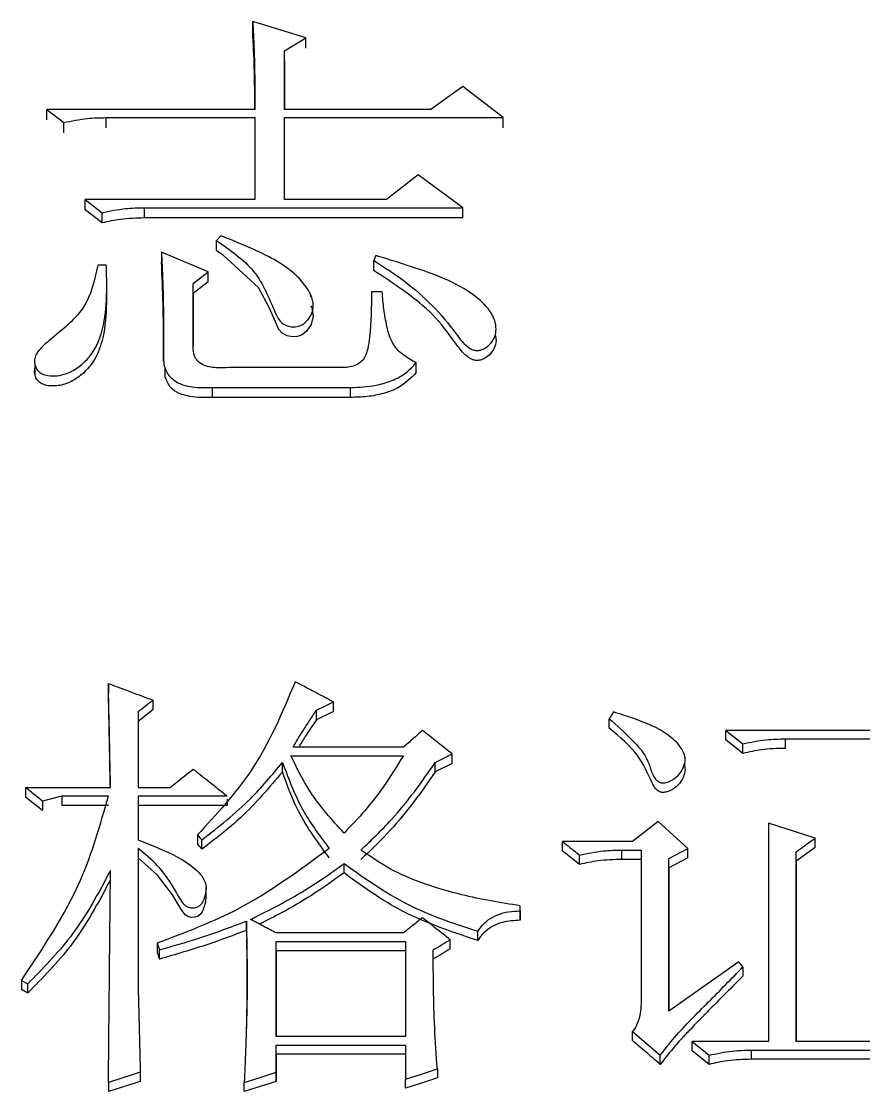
# Model space of a CAD drawing. Header units: millimetres. Extents: x 1953 to 4389, y 564 to 2287.
# Drawn here: x 2475.4 to 2479.69, y 2067.53 to 2072.99 of the extents above; entities that cross this region are included whole.
import ezdxf

# ---------------------------------------------------------------- set-up
doc = ezdxf.new("R2010")
doc.units = ezdxf.units.MM

msp = doc.modelspace()

# ---------------------------------------------------------------- linework, layer by layer
at = {"color": 7, "linetype": 'Continuous', "lineweight": 25}
for p, q in [((2476.847, 2072.9033), (2476.5766, 2072.9863)), ((2476.5766, 2072.9331), (2476.5766, 2072.9863)), ((2476.7388, 2072.8369), (2476.847, 2072.9033)), ((2476.847, 2072.8503), (2476.847, 2072.9033)), ((2476.7388, 2072.5376), (2476.7388, 2072.8369)), ((2476.7388, 2072.784), (2476.7388, 2072.8369)), ((2476.7388, 2072.7839), (2476.7388, 2072.5376)), ((2477.6475, 2072.6541), (2477.4852, 2072.5376)), ((2477.853, 2072.4959), (2477.6475, 2072.6541)), ((2475.5273, 2072.5376), (2475.6138, 2072.4709)), ((2476.5874, 2072.5376), (2475.5273, 2072.5376)), ((2477.4852, 2072.5376), (2476.7388, 2072.5376)), ((2475.6138, 2072.4184), (2475.6138, 2072.4709)), ((2475.8302, 2072.4959), (2476.5874, 2072.4959)), ((2475.8302, 2072.4434), (2475.8302, 2072.4959)), ((2476.5874, 2072.4959), (2476.5874, 2072.0786)), ((2476.7388, 2072.4959), (2477.853, 2072.4959)), ((2476.7388, 2072.0786), (2476.7388, 2072.4959)), ((2476.7388, 2072.4434), (2476.7388, 2072.4959)), ((2477.4203, 2072.204), (2477.2581, 2072.0786)), ((2477.6475, 2072.0368), (2477.4203, 2072.204)), ((2475.722, 2072.0786), (2475.8085, 2072.0117)), ((2476.5874, 2072.0786), (2475.722, 2072.0786)), ((2475.8085, 2071.9597), (2475.722, 2072.0266)), ((2476.0249, 2072.0368), (2477.6475, 2072.0368)), ((2476.0249, 2071.9848), (2476.0249, 2072.0368)), ((2477.2581, 2072.0786), (2476.7388, 2072.0786)), ((2477.6475, 2071.9848), (2477.6475, 2072.0368)), ((2475.8085, 2071.9597), (2475.8085, 2072.0117)), ((2477.6475, 2071.9848), (2476.0249, 2071.9848)), ((2476.4143, 2071.8945), (2476.3926, 2071.8692)), ((2476.3926, 2071.8175), (2476.3926, 2071.8692)), ((2476.3494, 2071.71), (2476.1114, 2071.8106)), ((2476.1114, 2071.8106), (2476.1114, 2071.759)), ((2477.1931, 2071.717), (2477.1931, 2071.7686)), ((2475.8302, 2071.7435), (2475.7868, 2071.7435)), ((2475.8302, 2071.7317), (2475.8302, 2071.692)), ((2476.2737, 2071.6512), (2476.3494, 2071.71)), ((2476.3494, 2071.6585), (2476.3494, 2071.71)), ((2476.3494, 2071.6585), (2476.2737, 2071.5998)), ((2476.2737, 2071.3317), (2476.2737, 2071.6512)), ((2476.2737, 2071.5998), (2476.2737, 2071.6512)), ((2476.2737, 2071.5998), (2476.2737, 2071.3317)), ((2476.8732, 2071.5837), (2476.8732, 2071.5899)), ((2477.2364, 2071.6092), (2477.1823, 2071.6092)), ((2477.8024, 2071.4751), (2477.8024, 2071.4808)), ((2476.1222, 2071.2555), (2476.1222, 2071.3065)), ((2475.4664, 2071.2371), (2475.4664, 2071.1859)), ((2476.1292, 2071.2209), (2476.1292, 2071.1697)), ((2477.0093, 2071.2222), (2476.4576, 2071.2222)), ((2477.4095, 2071.1966), (2477.4095, 2071.2475)), ((2476.371, 2071.121), (2477.0742, 2071.121)), ((2476.371, 2071.0703), (2476.371, 2071.121)), ((2477.0742, 2071.0703), (2477.0742, 2071.121)), ((2477.0742, 2071.0703), (2476.371, 2071.0703)), ((2475.841, 2069.613), (2475.841, 2069.5642)), ((2476.0682, 2069.5275), (2476.0682, 2069.4788)), ((2476.9876, 2069.4703), (2476.9876, 2069.5189)), ((2476.0682, 2069.4788), (2475.9925, 2069.419)), ((2475.9925, 2069.4676), (2475.9925, 2069.082)), ((2475.9925, 2069.4676), (2475.9925, 2069.419)), ((2476.9011, 2069.4276), (2476.9011, 2069.4762)), ((2476.9876, 2069.4703), (2476.9011, 2069.4276)), ((2475.9925, 2069.419), (2475.9925, 2069.082)), ((2478.3939, 2069.3848), (2478.3939, 2069.4334)), ((2478.9889, 2069.3735), (2479.0754, 2069.3049)), ((2480.2761, 2069.3735), (2478.9889, 2069.3735)), ((2478.9889, 2069.325), (2478.9889, 2069.3735)), ((2479.0754, 2069.2565), (2478.9889, 2069.325)), ((2479.0754, 2069.2565), (2479.0754, 2069.3049)), ((2479.2917, 2069.3306), (2479.7461, 2069.3306)), ((2479.2917, 2069.2822), (2479.2917, 2069.3306)), ((2476.7713, 2069.2449), (2477.3446, 2069.2449)), ((2477.3446, 2069.2878), (2476.7821, 2069.2878)), ((2477.5934, 2069.2052), (2477.5934, 2069.2535)), ((2478.7784, 2069.2353), (2478.7784, 2069.2443)), ((2476.7281, 2069.1624), (2476.7281, 2069.2107)), ((2477.5069, 2069.1624), (2477.5069, 2069.2107)), ((2477.5934, 2069.2052), (2477.5069, 2069.1624)), ((2478.7784, 2069.1957), (2478.7784, 2069.2109)), ((2475.4191, 2069.082), (2475.8518, 2069.082)), ((2475.4191, 2069.082), (2475.4191, 2069.0339)), ((2475.9925, 2069.082), (2476.1547, 2069.082)), ((2475.5057, 2068.9653), (2475.4191, 2069.0339)), ((2475.603, 2069.039), (2475.5057, 2069.0133)), ((2475.8409, 2069.039), (2475.603, 2069.039)), ((2475.603, 2069.039), (2475.603, 2068.991)), ((2476.4468, 2069.039), (2475.9925, 2069.039)), ((2475.9925, 2069.039), (2475.9925, 2068.8156)), ((2475.9925, 2069.039), (2475.9925, 2068.991)), ((2475.5057, 2069.0133), (2475.5057, 2068.9653)), ((2475.8409, 2068.991), (2475.603, 2068.991)), ((2475.9925, 2068.991), (2475.9925, 2068.8139)), ((2476.4468, 2068.991), (2475.9925, 2068.991)), ((2476.4468, 2069.023), (2476.4468, 2068.991)), ((2478.6427, 2068.9102), (2478.5129, 2068.807)), ((2478.7941, 2068.7726), (2478.6427, 2068.9102)), ((2479.2052, 2068.9016), (2479.2052, 2067.7878)), ((2479.4432, 2068.8242), (2479.2052, 2068.9016)), ((2476.2953, 2068.8415), (2476.2953, 2068.7937)), ((2476.317, 2068.7678), (2476.317, 2068.8156)), ((2479.4432, 2068.7764), (2479.4432, 2068.8242)), ((2475.9925, 2068.7726), (2475.9925, 2068.065)), ((2475.9925, 2068.7726), (2475.9925, 2068.7249)), ((2478.5129, 2068.807), (2478.1559, 2068.807)), ((2478.1559, 2068.7592), (2478.1559, 2068.807)), ((2478.4588, 2068.764), (2478.5562, 2068.764)), ((2478.4588, 2068.7163), (2478.4588, 2068.764)), ((2478.5562, 2068.764), (2478.5562, 2067.9957)), ((2478.6968, 2068.7209), (2478.7941, 2068.7726)), ((2478.7941, 2068.7249), (2478.7941, 2068.7726)), ((2479.4432, 2068.7764), (2479.3458, 2068.7077)), ((2479.3458, 2067.7878), (2479.3458, 2068.7554)), ((2479.3458, 2068.7077), (2479.3458, 2068.7554)), ((2475.9925, 2068.7249), (2475.9925, 2068.0649)), ((2478.2425, 2068.6905), (2478.2425, 2068.7381)), ((2478.5562, 2068.7163), (2478.4588, 2068.7163)), ((2478.7941, 2068.7249), (2478.6968, 2068.6733)), ((2478.6968, 2067.9438), (2478.6968, 2068.7209)), ((2478.6968, 2068.6733), (2478.6968, 2068.7209)), ((2479.3458, 2068.7077), (2479.3458, 2067.7878)), ((2478.6968, 2068.6733), (2478.6968, 2067.9438)), ((2476.3389, 2068.5268), (2476.3389, 2068.5745)), ((2477.9396, 2068.4538), (2477.9396, 2068.4797)), ((2477.9396, 2068.4323), (2477.9396, 2068.4797)), ((2477.9396, 2068.4538), (2477.9396, 2068.4065)), ((2476.5441, 2068.3548), (2476.5441, 2068.402)), ((2477.3446, 2068.3416), (2476.6956, 2068.3416)), ((2477.7233, 2068.3031), (2477.7233, 2068.3502)), ((2476.0898, 2068.2898), (2476.1006, 2068.2552)), ((2476.0898, 2068.2898), (2476.0898, 2068.2427)), ((2476.6956, 2068.2984), (2477.3554, 2068.2984)), ((2476.6956, 2067.8138), (2476.6956, 2068.2984)), ((2476.6956, 2068.2513), (2476.6956, 2068.2984)), ((2477.3554, 2068.2984), (2477.3555, 2067.8138)), ((2477.5826, 2068.2599), (2477.5826, 2068.307)), ((2476.1006, 2068.2082), (2476.1006, 2068.2552)), ((2476.6956, 2068.2513), (2476.6956, 2067.8138)), ((2477.3554, 2068.2513), (2476.6956, 2068.2513)), ((2479.0538, 2068.1947), (2478.6968, 2067.9438)), ((2479.0754, 2068.1688), (2479.0538, 2068.1947)), ((2479.0754, 2068.1688), (2479.0754, 2068.1218)), ((2475.3974, 2068.0996), (2475.4299, 2068.0823)), ((2475.3974, 2068.0996), (2475.3974, 2068.0528)), ((2475.4299, 2068.0355), (2475.3975, 2068.0528)), ((2475.4299, 2068.0355), (2475.4299, 2068.0823)), ((2478.5129, 2067.8398), (2478.6535, 2067.7184)), ((2477.3555, 2067.8138), (2476.6956, 2067.8138)), ((2478.8158, 2067.7878), (2478.9023, 2067.7184)), ((2479.2052, 2067.7878), (2478.8158, 2067.7878)), ((2478.8158, 2067.7413), (2478.8158, 2067.7878)), ((2479.7461, 2067.7878), (2479.3458, 2067.7878)), ((2476.6956, 2067.7704), (2477.3555, 2067.7704)), ((2476.6956, 2067.6316), (2476.6956, 2067.7704)), ((2476.6956, 2067.724), (2476.6956, 2067.7704)), ((2476.6956, 2067.724), (2476.6956, 2067.5853)), ((2477.3555, 2067.724), (2476.6956, 2067.724)), ((2477.3555, 2067.7704), (2477.3555, 2067.5968)), ((2478.6535, 2067.672), (2478.6535, 2067.7184)), ((2478.9023, 2067.672), (2478.8158, 2067.7413)), ((2478.9023, 2067.672), (2478.9023, 2067.7184)), ((2479.1187, 2067.7444), (2480.7088, 2067.7444)), ((2479.1187, 2067.698), (2479.1187, 2067.7444)), ((2480.7088, 2067.698), (2479.1187, 2067.698)), ((2476.0033, 2067.6316), (2476.0033, 2067.5853)), ((2476.6956, 2067.5853), (2476.6956, 2067.6316)), ((2477.5177, 2067.6489), (2477.5177, 2067.6027)), ((2476.0033, 2067.5853), (2475.841, 2067.5333)), ((2475.841, 2067.5795), (2475.841, 2067.5333)), ((2476.5333, 2067.5333), (2476.5333, 2067.5795)), ((2477.3555, 2067.5507), (2477.3555, 2067.5968))]:
    msp.add_line(p, q, dxfattribs=at)
at = {"color": 7, "linetype": 'Continuous', "lineweight": 25, "flags": 128}
for points in [[(2475.5273, 2072.485), (2475.5273, 2072.4981), (2475.5273, 2072.5113), (2475.5273, 2072.5244), (2475.5273, 2072.5376)], [(2477.853, 2072.4434), (2477.853, 2072.4567), (2477.853, 2072.4763), (2477.853, 2072.4959)], [(2475.722, 2072.0266), (2475.722, 2072.0396), (2475.722, 2072.0526), (2475.722, 2072.0656), (2475.722, 2072.0786)], [(2476.8717, 2071.5376), (2476.8772, 2071.528), (2476.885, 2071.4851), (2476.8749, 2071.4423), (2476.851, 2071.4071), (2476.8286, 2071.3896), (2476.8052, 2071.3807), (2476.7797, 2071.3788), (2476.7526, 2071.384), (2476.7265, 2071.3978), (2476.709, 2071.4165), (2476.6623, 2071.5258), (2476.6067, 2071.6302), (2476.4255, 2071.7952), (2476.3926, 2071.8175), (2476.3926, 2071.8175)], [(2477.204, 2071.7939), (2477.1986, 2071.7813), (2477.1931, 2071.7687)], [(2476.9011, 2069.4762), (2476.9444, 2069.4976), (2476.9876, 2069.5189)], [(2477.5069, 2069.2107), (2477.5501, 2069.2321), (2477.5934, 2069.2535)], [(2476.2953, 2068.8415), (2476.3008, 2068.8349), (2476.3089, 2068.8252), (2476.317, 2068.8156)], [(2476.2953, 2068.7937), (2476.3008, 2068.7871), (2476.3063, 2068.7806), (2476.317, 2068.7678)], [(2476.337, 2068.5269), (2476.3364, 2068.4981), (2476.3229, 2068.4552), (2476.3119, 2068.4388), (2476.2983, 2068.428), (2476.2813, 2068.4218), (2476.2633, 2068.421), (2476.2455, 2068.4257), (2476.232, 2068.4346), (2476.2095, 2068.4642), (2476.1668, 2068.5352), (2476.0918, 2068.6359), (2475.9925, 2068.7249), (2475.9925, 2068.7249)], [(2477.0418, 2068.6475), (2477.0418, 2068.66), (2477.0418, 2068.6726), (2477.0418, 2068.6951)], [(2478.5129, 2067.7933), (2478.5129, 2067.805), (2478.5129, 2067.8168), (2478.5129, 2067.8398)], [(2476.0033, 2067.6316), (2475.9563, 2067.6165), (2475.9093, 2067.6014), (2475.841, 2067.5795)], [(2476.5333, 2067.5795), (2476.6145, 2067.6055), (2476.6956, 2067.6316)], [(2477.3555, 2067.5968), (2477.4366, 2067.6229), (2477.5177, 2067.6489)], [(2476.6956, 2067.5853), (2476.6145, 2067.5593), (2476.5333, 2067.5333)], [(2477.5177, 2067.6027), (2477.4366, 2067.5767), (2477.3555, 2067.5507)]]:
    msp.add_lwpolyline(points, dxfattribs=at)
at = {"color": 7, "linetype": 'Continuous', "lineweight": 25}
for points, knots in [([(2476.5766, 2072.9863), (2476.5767, 2072.9836), (2476.577, 2072.9781), (2476.5774, 2072.97), (2476.5778, 2072.9618), (2476.5783, 2072.9536), (2476.5786, 2072.9468), (2476.579, 2072.94), (2476.5793, 2072.9332), (2476.5797, 2072.925), (2476.58, 2072.9182), (2476.5804, 2072.9114), (2476.5807, 2072.9046), (2476.5811, 2072.8964), (2476.5814, 2072.8896), (2476.5817, 2072.8828), (2476.582, 2072.876), (2476.5823, 2072.8692), (2476.5826, 2072.8624), (2476.5828, 2072.8556), (2476.5832, 2072.8474), (2476.5834, 2072.8406), (2476.5837, 2072.8338), (2476.5839, 2072.8269), (2476.5841, 2072.8201), (2476.5843, 2072.8133), (2476.5846, 2072.8065), (2476.5848, 2072.7983), (2476.585, 2072.7915), (2476.5851, 2072.7847), (2476.5853, 2072.7778), (2476.5855, 2072.771), (2476.5856, 2072.7642), (2476.5858, 2072.7574), (2476.5859, 2072.7492), (2476.586, 2072.7424), (2476.5861, 2072.7355), (2476.5863, 2072.7287), (2476.5864, 2072.7219), (2476.5865, 2072.7151), (2476.5865, 2072.7082), (2476.5866, 2072.7014), (2476.5867, 2072.6946), (2476.5868, 2072.6878), (2476.5868, 2072.6796), (2476.5869, 2072.6727), (2476.587, 2072.6659), (2476.587, 2072.6591), (2476.5871, 2072.6522), (2476.5871, 2072.6454), (2476.5871, 2072.6386), (2476.5872, 2072.6304), (2476.5872, 2072.6235), (2476.5872, 2072.6167), (2476.5872, 2072.6099), (2476.5873, 2072.603), (2476.5873, 2072.5962), (2476.5873, 2072.5894), (2476.5873, 2072.5812), (2476.5873, 2072.5743), (2476.5873, 2072.5675), (2476.5873, 2072.5607), (2476.5874, 2072.5538), (2476.5874, 2072.5461), (2476.5874, 2072.5412), (2476.5874, 2072.5376)], [0, 0, 0, 0, 0.018243, 0.036487, 0.05473, 0.072974, 0.091217, 0.100339, 0.118582, 0.136826, 0.155069, 0.164191, 0.182434, 0.200678, 0.218921, 0.228043, 0.246286, 0.26453, 0.273652, 0.291895, 0.310138, 0.328382, 0.337504, 0.355747, 0.37399, 0.383112, 0.401356, 0.419599, 0.437843, 0.446964, 0.465208, 0.483451, 0.492573, 0.510816, 0.52906, 0.547303, 0.556425, 0.574668, 0.592912, 0.602033, 0.620277, 0.63852, 0.647642, 0.665886, 0.684129, 0.702372, 0.711494, 0.729738, 0.747981, 0.757103, 0.775346, 0.79359, 0.811833, 0.820955, 0.839198, 0.857442, 0.866563, 0.884807, 0.90305, 0.921294, 0.930415, 0.948659, 0.966902, 0.976024, 1, 1, 1, 1]), ([(2476.5872, 2072.5376), (2476.5872, 2072.5638), (2476.587, 2072.6337), (2476.5851, 2072.7657), (2476.5797, 2072.8712), (2476.5766, 2072.9331)], [0, 0, 0, 0, 0.198354, 0.529431, 1, 1, 1, 1]), ([(2475.6138, 2072.4709), (2475.6536, 2072.4792), (2475.7247, 2072.494), (2475.7979, 2072.4953), (2475.8302, 2072.4959)], [0, 0, 0, 0, 0.558835, 1, 1, 1, 1]), ([(2475.8085, 2072.0117), (2475.8483, 2072.02), (2475.9194, 2072.0349), (2475.9926, 2072.0362), (2476.0249, 2072.0368)], [0, 0, 0, 0, 0.558835, 1, 1, 1, 1]), ([(2476.0249, 2071.9848), (2475.9838, 2071.9838), (2475.9106, 2071.982), (2475.8397, 2071.9665), (2475.8085, 2071.9597)], [0, 0, 0, 0, 0.561085, 1, 1, 1, 1]), ([(2476.3926, 2071.8692), (2476.4623, 2071.8211), (2476.6032, 2071.7238), (2476.6645, 2071.5607), (2476.7066, 2071.4672), (2476.7313, 2071.4434), (2476.7581, 2071.4321), (2476.7878, 2071.4284), (2476.8165, 2071.4333), (2476.8437, 2071.4492), (2476.8661, 2071.4744), (2476.8839, 2071.5104), (2476.8873, 2071.5567), (2476.8598, 2071.6248), (2476.7673, 2071.7358), (2476.5975, 2071.8199), (2476.465, 2071.8738), (2476.4143, 2071.8945)], [0, 0, 0, 0, 0.175531, 0.354652, 0.388166, 0.407747, 0.427401, 0.446675, 0.466945, 0.484382, 0.511375, 0.539761, 0.574487, 0.616877, 0.705288, 0.887114, 1, 1, 1, 1]), ([(2476.1114, 2071.8106), (2476.1116, 2071.8077), (2476.1118, 2071.8017), (2476.1122, 2071.7928), (2476.1126, 2071.7838), (2476.1131, 2071.7749), (2476.1135, 2071.7659), (2476.1138, 2071.7585), (2476.1141, 2071.751), (2476.1144, 2071.7436), (2476.1148, 2071.7346), (2476.1152, 2071.7257), (2476.1155, 2071.7182), (2476.1158, 2071.7108), (2476.1161, 2071.7033), (2476.1164, 2071.6958), (2476.1167, 2071.6884), (2476.117, 2071.6809), (2476.1173, 2071.672), (2476.1177, 2071.663), (2476.1179, 2071.6556), (2476.1182, 2071.6481), (2476.1184, 2071.6406), (2476.1187, 2071.6317), (2476.1189, 2071.6242), (2476.1192, 2071.6138), (2476.1195, 2071.6033), (2476.1198, 2071.5914), (2476.12, 2071.5839), (2476.1202, 2071.5764), (2476.1203, 2071.5689), (2476.1205, 2071.5615), (2476.1206, 2071.554), (2476.1207, 2071.5465), (2476.1209, 2071.5376), (2476.121, 2071.5286), (2476.1211, 2071.5211), (2476.1212, 2071.5136), (2476.1213, 2071.5062), (2476.1214, 2071.4972), (2476.1215, 2071.4897), (2476.1216, 2071.4822), (2476.1217, 2071.4748), (2476.1217, 2071.4658), (2476.1218, 2071.4583), (2476.1218, 2071.4508), (2476.1219, 2071.4434), (2476.1219, 2071.4344), (2476.122, 2071.4269), (2476.122, 2071.4194), (2476.122, 2071.4119), (2476.1221, 2071.403), (2476.1221, 2071.3955), (2476.1221, 2071.388), (2476.1221, 2071.3805), (2476.1222, 2071.3715), (2476.1222, 2071.364), (2476.1222, 2071.3565), (2476.1222, 2071.3491), (2476.1222, 2071.3401), (2476.1222, 2071.3326), (2476.1222, 2071.3251), (2476.1222, 2071.3169), (2476.1222, 2071.3102), (2476.1222, 2071.3065)], [0, 0, 0, 0, 0.017781, 0.035561, 0.053342, 0.071122, 0.088903, 0.106683, 0.115574, 0.133354, 0.151135, 0.168916, 0.186696, 0.195586, 0.213367, 0.231148, 0.240038, 0.257818, 0.275599, 0.29338, 0.31116, 0.320051, 0.337831, 0.355612, 0.373392, 0.382283, 0.417844, 0.435624, 0.453405, 0.462295, 0.480076, 0.497857, 0.506747, 0.524527, 0.542308, 0.560089, 0.577869, 0.586759, 0.60454, 0.622321, 0.640101, 0.648992, 0.666772, 0.684553, 0.702333, 0.711224, 0.729004, 0.746785, 0.764565, 0.773456, 0.791236, 0.809017, 0.826797, 0.835688, 0.853468, 0.871249, 0.889029, 0.89792, 0.9157, 0.933481, 0.951262, 0.960152, 0.977932, 1, 1, 1, 1]), ([(2476.1222, 2071.2555), (2476.1222, 2071.3034), (2476.1222, 2071.3992), (2476.1198, 2071.5671), (2476.1146, 2071.6869), (2476.1114, 2071.759)], [0, 0, 0, 0, 0.284865, 0.569737, 1, 1, 1, 1]), ([(2477.1931, 2071.7687), (2477.2467, 2071.7342), (2477.4088, 2071.63), (2477.5621, 2071.4715), (2477.6564, 2071.3333), (2477.7013, 2071.311), (2477.7204, 2071.3085), (2477.7416, 2071.3118), (2477.7676, 2071.324), (2477.7939, 2071.3474), (2477.8128, 2071.3807), (2477.819, 2071.4202), (2477.8107, 2071.4702), (2477.7711, 2071.537), (2477.6341, 2071.6536), (2477.4242, 2071.7248), (2477.2578, 2071.7774), (2477.2042, 2071.7938), (2477.204, 2071.7939)], [0, 0, 0, 0, 0.116248, 0.351545, 0.417546, 0.429975, 0.440278, 0.450547, 0.466965, 0.490882, 0.515264, 0.540739, 0.570383, 0.616277, 0.689853, 0.900941, 0.999644, 1, 1, 1, 1]), ([(2475.7868, 2071.7435), (2475.7702, 2071.6666), (2475.7366, 2071.511), (2475.5792, 2071.3955), (2475.4929, 2071.3197), (2475.469, 2071.2869), (2475.4624, 2071.2548), (2475.4676, 2071.2278), (2475.4812, 2071.2048), (2475.5034, 2071.1883), (2475.5374, 2071.179), (2475.5807, 2071.1789), (2475.6375, 2071.1924), (2475.7048, 2071.2325), (2475.7704, 2071.3027), (2475.8385, 2071.4741), (2475.8337, 2071.6258), (2475.8303, 2071.7407), (2475.8302, 2071.7435)], [0, 0, 0, 0, 0.166517, 0.336736, 0.370754, 0.398968, 0.419707, 0.44043, 0.457693, 0.475082, 0.493885, 0.523597, 0.555079, 0.603262, 0.6747, 0.747935, 0.993843, 1, 1, 1, 1]), ([(2477.8119, 2071.3892), (2477.8141, 2071.3797), (2477.8197, 2071.3567), (2477.8089, 2071.3195), (2477.7854, 2071.2869), (2477.7572, 2071.2671), (2477.7329, 2071.2587), (2477.7126, 2071.2577), (2477.691, 2071.2639), (2477.6508, 2071.2912), (2477.5916, 2071.3734), (2477.5022, 2071.4953), (2477.3524, 2071.6122), (2477.2465, 2071.682), (2477.1931, 2071.7171)], [0, 0, 0, 0, 0.034911, 0.084718, 0.134766, 0.17238, 0.196269, 0.215447, 0.234674, 0.265974, 0.373163, 0.581862, 0.78957, 1, 1, 1, 1]), ([(2475.8302, 2071.692), (2475.831, 2071.6379), (2475.8327, 2071.5253), (2475.8193, 2071.375), (2475.7693, 2071.2474), (2475.6968, 2071.174), (2475.6199, 2071.1346), (2475.5629, 2071.1263), (2475.5209, 2071.1317), (2475.4951, 2071.1423), (2475.4765, 2071.1599), (2475.4659, 2071.1829), (2475.4624, 2071.2067), (2475.4674, 2071.221), (2475.4696, 2071.2271)], [0, 0, 0, 0, 0.198609, 0.413548, 0.548586, 0.684419, 0.755202, 0.826554, 0.860883, 0.887727, 0.914733, 0.945634, 0.976974, 1, 1, 1, 1]), ([(2477.1823, 2071.6092), (2477.1811, 2071.5317), (2477.1795, 2071.434), (2477.1644, 2071.3177), (2477.1451, 2071.2573), (2477.0809, 2071.2209), (2477.0335, 2071.2218), (2477.0093, 2071.2222)], [0, 0, 0, 0, 0.490042, 0.617207, 0.745492, 0.869777, 1, 1, 1, 1]), ([(2477.4095, 2071.2475), (2477.3853, 2071.2605), (2477.3375, 2071.286), (2477.2811, 2071.35), (2477.2594, 2071.4324), (2477.244, 2071.5204), (2477.239, 2071.5796), (2477.2364, 2071.6092)], [0, 0, 0, 0, 0.1777081, 0.35, 0.5672223, 0.7837017, 1, 1, 1, 1]), ([(2476.4576, 2071.2222), (2476.4346, 2071.221), (2476.3889, 2071.2185), (2476.3307, 2071.2292), (2476.2945, 2071.254), (2476.2736, 2071.2871), (2476.2737, 2071.3143), (2476.2737, 2071.3317)], [0, 0, 0, 0, 0.261231, 0.519065, 0.649006, 0.774533, 1, 1, 1, 1]), ([(2476.1222, 2071.3065), (2476.1212, 2071.2865), (2476.119, 2071.2464), (2476.1393, 2071.1861), (2476.1971, 2071.1375), (2476.281, 2071.1183), (2476.3409, 2071.1201), (2476.371, 2071.121)], [0, 0, 0, 0, 0.177715, 0.356357, 0.541048, 0.768767, 1, 1, 1, 1]), ([(2477.0742, 2071.121), (2477.1185, 2071.1228), (2477.1914, 2071.1257), (2477.287, 2071.1536), (2477.3591, 2071.1916), (2477.3929, 2071.229), (2477.4095, 2071.2475)], [0, 0, 0, 0, 0.347259, 0.569852, 0.787887, 1, 1, 1, 1]), ([(2476.371, 2071.0703), (2476.3331, 2071.0692), (2476.2586, 2071.0672), (2476.1587, 2071.104), (2476.1395, 2071.153), (2476.1324, 2071.171)], [0, 0, 0, 0, 0.396511, 0.777724, 1, 1, 1, 1]), ([(2477.4095, 2071.1966), (2477.3819, 2071.1688), (2477.3358, 2071.1223), (2477.2435, 2071.0886), (2477.1601, 2071.0723), (2477.1029, 2071.0709), (2477.0742, 2071.0703)], [0, 0, 0, 0, 0.329057, 0.550037, 0.774412, 1, 1, 1, 1]), ([(2475.8518, 2069.082), (2475.8505, 2069.1467), (2475.848, 2069.2678), (2475.8444, 2069.4448), (2475.8421, 2069.5569), (2475.841, 2069.613)], [0, 0, 0, 0, 0.365313, 0.682655, 1, 1, 1, 1]), ([(2475.841, 2069.613), (2475.8719, 2069.6014), (2475.9252, 2069.5813), (2476.001, 2069.5528), (2476.0458, 2069.5359), (2476.0682, 2069.5275)], [0, 0, 0, 0, 0.4083, 0.70415, 1, 1, 1, 1]), ([(2476.7929, 2069.6216), (2476.7269, 2069.4642), (2476.6082, 2069.181), (2476.3915, 2068.9459), (2476.2952, 2068.8415)], [0, 0, 0, 0, 0.555743, 1, 1, 1, 1]), ([(2476.9876, 2069.5189), (2476.9588, 2069.5341), (2476.912, 2069.5588), (2476.847, 2069.593), (2476.811, 2069.612), (2476.7929, 2069.6216)], [0, 0, 0, 0, 0.4440621, 0.722031, 1, 1, 1, 1]), ([(2475.8509, 2069.082), (2475.8499, 2069.1307), (2475.8477, 2069.2356), (2475.8445, 2069.3963), (2475.8422, 2069.5082), (2475.841, 2069.5642)], [0, 0, 0, 0, 0.302613, 0.651305, 1, 1, 1, 1]), ([(2476.0682, 2069.5275), (2476.0556, 2069.5175), (2476.0303, 2069.4976), (2476.0051, 2069.4776), (2475.9925, 2069.4676)], [0, 0, 0, 0, 0.500001, 1, 1, 1, 1]), ([(2476.7821, 2069.2878), (2476.798, 2069.315), (2476.8247, 2069.3605), (2476.8653, 2069.4228), (2476.8892, 2069.4584), (2476.9011, 2069.4762)], [0, 0, 0, 0, 0.425102, 0.712508, 1, 1, 1, 1]), ([(2478.3939, 2069.4334), (2478.4337, 2069.3979), (2478.5067, 2069.3328), (2478.5867, 2069.242), (2478.6051, 2069.1718), (2478.6203, 2069.1369), (2478.6349, 2069.1188), (2478.6497, 2069.1088), (2478.6652, 2069.105), (2478.6862, 2069.1074), (2478.7151, 2069.119), (2478.7472, 2069.1427), (2478.7702, 2069.1782), (2478.7829, 2069.2147), (2478.7781, 2069.255), (2478.7505, 2069.3024), (2478.6692, 2069.377), (2478.5453, 2069.4264), (2478.4483, 2069.4572), (2478.4155, 2069.4676)], [0, 0, 0, 0, 0.149443, 0.274042, 0.333076, 0.362754, 0.385188, 0.398021, 0.410985, 0.42602, 0.45239, 0.493257, 0.533496, 0.57286, 0.60517, 0.651682, 0.729284, 0.908686, 1, 1, 1, 1]), ([(2478.4155, 2069.4676), (2478.4119, 2069.4619), (2478.4047, 2069.4505), (2478.3975, 2069.4391), (2478.3939, 2069.4334)], [0, 0, 0, 0, 0.5, 1, 1, 1, 1]), ([(2476.9011, 2069.4276), (2476.8833, 2069.4014), (2476.8534, 2069.3575), (2476.8244, 2069.3104), (2476.8122, 2069.2899), (2476.811, 2069.2878)], [0, 0, 0, 0, 0.5701108, 0.9548803, 1, 1, 1, 1]), ([(2477.442, 2069.3735), (2477.4257, 2069.3592), (2477.3933, 2069.3306), (2477.3608, 2069.3021), (2477.3446, 2069.2878)], [0, 0, 0, 0, 0.499999, 1, 1, 1, 1]), ([(2477.5934, 2069.2535), (2477.5682, 2069.2735), (2477.5177, 2069.3135), (2477.4672, 2069.3535), (2477.442, 2069.3735)], [0, 0, 0, 0, 0.499999, 1, 1, 1, 1]), ([(2478.7781, 2069.1957), (2478.7794, 2069.1852), (2478.7827, 2069.1603), (2478.7662, 2069.1218), (2478.738, 2069.0852), (2478.704, 2069.0651), (2478.6767, 2069.0576), (2478.659, 2069.0574), (2478.6424, 2069.0646), (2478.6251, 2069.0808), (2478.5947, 2069.1434), (2478.5438, 2069.2619), (2478.4475, 2069.3409), (2478.3939, 2069.3848)], [0, 0, 0, 0, 0.052453, 0.123771, 0.19881, 0.271367, 0.297266, 0.323434, 0.346422, 0.375988, 0.432132, 0.683487, 1, 1, 1, 1]), ([(2479.0754, 2069.3049), (2479.1151, 2069.3135), (2479.1863, 2069.3287), (2479.2595, 2069.3301), (2479.2917, 2069.3306)], [0, 0, 0, 0, 0.558835, 1, 1, 1, 1]), ([(2477.0418, 2068.85), (2476.9799, 2068.9186), (2476.8702, 2069.0403), (2476.8014, 2069.1828), (2476.7713, 2069.2449)], [0, 0, 0, 0, 0.563444, 1, 1, 1, 1]), ([(2477.3446, 2069.2449), (2477.3113, 2069.1911), (2477.2515, 2069.0945), (2477.1494, 2068.9627), (2477.0777, 2068.8876), (2477.0418, 2068.85)], [0, 0, 0, 0, 0.385333, 0.691671, 1, 1, 1, 1]), ([(2479.2917, 2069.2822), (2479.2506, 2069.2812), (2479.1774, 2069.2794), (2479.1065, 2069.2635), (2479.0754, 2069.2565)], [0, 0, 0, 0, 0.561085, 1, 1, 1, 1]), ([(2476.317, 2068.8156), (2476.403, 2068.8829), (2476.5557, 2069.0025), (2476.6757, 2069.1474), (2476.728, 2069.2107)], [0, 0, 0, 0, 0.56336, 1, 1, 1, 1]), ([(2476.7281, 2069.2107), (2476.7603, 2069.1244), (2476.8182, 2068.9694), (2476.9206, 2068.8331), (2476.9661, 2068.7727)], [0, 0, 0, 0, 0.556662, 1, 1, 1, 1]), ([(2477.1283, 2068.764), (2477.1814, 2068.8149), (2477.2795, 2068.909), (2477.4028, 2069.0606), (2477.4721, 2069.1606), (2477.5069, 2069.2107)], [0, 0, 0, 0, 0.370244, 0.684379, 1, 1, 1, 1]), ([(2476.1547, 2069.082), (2476.1672, 2069.0919), (2476.1933, 2069.1126), (2476.2329, 2069.144), (2476.2601, 2069.1656), (2476.2737, 2069.1763)], [0, 0, 0, 0, 0.314654, 0.657326, 1, 1, 1, 1]), ([(2476.2737, 2069.1763), (2476.2987, 2069.1566), (2476.34, 2069.1238), (2476.3977, 2069.078), (2476.4304, 2069.052), (2476.4468, 2069.039)], [0, 0, 0, 0, 0.432645, 0.716322, 1, 1, 1, 1]), ([(2476.728, 2069.1624), (2476.6604, 2069.0823), (2476.5388, 2068.9383), (2476.3852, 2068.8202), (2476.317, 2068.7678)], [0, 0, 0, 0, 0.55642, 1, 1, 1, 1]), ([(2476.9661, 2068.725), (2476.9093, 2068.8022), (2476.8084, 2068.9395), (2476.7525, 2069.0946), (2476.7281, 2069.1624)], [0, 0, 0, 0, 0.56299, 1, 1, 1, 1]), ([(2477.5069, 2069.1624), (2477.4659, 2069.1038), (2477.3901, 2068.9956), (2477.2648, 2068.8453), (2477.1739, 2068.7594), (2477.1283, 2068.7163)], [0, 0, 0, 0, 0.37028, 0.684001, 1, 1, 1, 1]), ([(2475.5057, 2069.0133), (2475.4933, 2069.0231), (2475.4727, 2069.0394), (2475.4439, 2069.0623), (2475.4274, 2069.0754), (2475.4191, 2069.082)], [0, 0, 0, 0, 0.428361, 0.714181, 1, 1, 1, 1]), ([(2475.3974, 2068.0996), (2475.5088, 2068.2663), (2475.7068, 2068.5626), (2475.8001, 2068.8941), (2475.8409, 2069.039)], [0, 0, 0, 0, 0.562636, 1, 1, 1, 1]), ([(2475.9925, 2068.8156), (2476.0261, 2068.8023), (2476.1275, 2068.7621), (2476.2455, 2068.7072), (2476.3185, 2068.6334), (2476.3413, 2068.5901), (2476.3376, 2068.5444), (2476.3283, 2068.5098), (2476.3133, 2068.4863), (2476.2989, 2068.4744), (2476.2816, 2068.4683), (2476.263, 2068.4674), (2476.2454, 2068.4718), (2476.2253, 2068.486), (2476.2011, 2068.5248), (2476.1611, 2068.5947), (2476.0956, 2068.6882), (2476.0273, 2068.7441), (2475.9925, 2068.7726)], [0, 0, 0, 0, 0.104454, 0.314535, 0.36541, 0.416687, 0.46169, 0.509284, 0.529555, 0.546771, 0.564035, 0.580952, 0.598427, 0.614259, 0.652193, 0.737824, 0.866635, 1, 1, 1, 1]), ([(2479.3458, 2068.7554), (2479.3588, 2068.7645), (2479.3815, 2068.7806), (2479.414, 2068.8036), (2479.4334, 2068.8173), (2479.4432, 2068.8242)], [0, 0, 0, 0, 0.400149, 0.700074, 1, 1, 1, 1]), ([(2476.9661, 2068.7727), (2476.8183, 2068.6625), (2476.5522, 2068.4643), (2476.2321, 2068.3435), (2476.0898, 2068.2898)], [0, 0, 0, 0, 0.555385, 1, 1, 1, 1]), ([(2477.9396, 2068.4797), (2477.8397, 2068.496), (2477.6756, 2068.5229), (2477.4562, 2068.588), (2477.2792, 2068.6593), (2477.1783, 2068.7293), (2477.1283, 2068.764)], [0, 0, 0, 0, 0.344082, 0.565383, 0.784584, 1, 1, 1, 1]), ([(2478.1559, 2068.807), (2478.1683, 2068.7972), (2478.1889, 2068.7808), (2478.2177, 2068.7578), (2478.2342, 2068.7447), (2478.2425, 2068.7381)], [0, 0, 0, 0, 0.42835, 0.71417, 1, 1, 1, 1]), ([(2478.2425, 2068.6905), (2478.23, 2068.7004), (2478.2093, 2068.7168), (2478.1805, 2068.7397), (2478.1641, 2068.7527), (2478.1559, 2068.7592)], [0, 0, 0, 0, 0.432889, 0.716443, 1, 1, 1, 1]), ([(2478.2425, 2068.7381), (2478.2822, 2068.7467), (2478.3534, 2068.762), (2478.4265, 2068.7634), (2478.4588, 2068.764)], [0, 0, 0, 0, 0.5588391, 1, 1, 1, 1]), ([(2478.4588, 2068.7163), (2478.4177, 2068.7152), (2478.3445, 2068.7134), (2478.2736, 2068.6975), (2478.2425, 2068.6905)], [0, 0, 0, 0, 0.561089, 1, 1, 1, 1]), ([(2475.8518, 2068.6607), (2475.7898, 2068.5442), (2475.6783, 2068.3349), (2475.5063, 2068.1599), (2475.4299, 2068.0823)], [0, 0, 0, 0, 0.556097, 1, 1, 1, 1]), ([(2475.841, 2067.5795), (2475.8417, 2067.6476), (2475.8438, 2067.8625), (2475.8473, 2068.2233), (2475.8503, 2068.5149), (2475.8518, 2068.6607)], [0, 0, 0, 0, 0.188404, 0.594194, 1, 1, 1, 1]), ([(2476.5658, 2068.4106), (2476.6268, 2068.4412), (2476.7407, 2068.4982), (2476.9, 2068.5932), (2476.9944, 2068.6611), (2477.0418, 2068.6951)], [0, 0, 0, 0, 0.365229, 0.6817828, 1, 1, 1, 1]), ([(2477.0418, 2068.6475), (2476.9873, 2068.6085), (2476.8856, 2068.5358), (2476.7396, 2068.4511), (2476.6489, 2068.4056), (2476.611, 2068.3866)], [0, 0, 0, 0, 0.401974, 0.750243, 1, 1, 1, 1]), ([(2477.0418, 2068.6951), (2477.1567, 2068.6139), (2477.3639, 2068.4676), (2477.6126, 2068.3864), (2477.7233, 2068.3502)], [0, 0, 0, 0, 0.554843, 1, 1, 1, 1]), ([(2477.7233, 2068.3031), (2477.583, 2068.3503), (2477.3347, 2068.4339), (2477.1306, 2068.5827), (2477.0418, 2068.6475)], [0, 0, 0, 0, 0.564881, 1, 1, 1, 1]), ([(2475.8518, 2068.6131), (2475.7898, 2068.4968), (2475.6782, 2068.2877), (2475.5063, 2068.113), (2475.4299, 2068.0355)], [0, 0, 0, 0, 0.5560424, 1, 1, 1, 1]), ([(2477.7233, 2068.3502), (2477.7395, 2068.3711), (2477.7665, 2068.4061), (2477.825, 2068.4366), (2477.8809, 2068.4517), (2477.92, 2068.4531), (2477.9396, 2068.4538)], [0, 0, 0, 0, 0.328373, 0.548346, 0.773134, 1, 1, 1, 1]), ([(2477.9396, 2068.4065), (2477.9396, 2068.4094), (2477.9396, 2068.4142), (2477.9396, 2068.421), (2477.9396, 2068.4266), (2477.9396, 2068.4304), (2477.9396, 2068.4323)], [0, 0, 0, 0, 0.34, 0.56, 0.78, 1, 1, 1, 1]), ([(2476.1006, 2068.2552), (2476.1678, 2068.2745), (2476.2766, 2068.3056), (2476.4237, 2068.3564), (2476.504, 2068.3868), (2476.5441, 2068.402)], [0, 0, 0, 0, 0.447142, 0.723428, 1, 1, 1, 1]), ([(2476.5441, 2068.402), (2476.5442, 2068.3983), (2476.5443, 2068.3927), (2476.5445, 2068.3852), (2476.5446, 2068.3796), (2476.5447, 2068.374), (2476.5448, 2068.3684), (2476.5449, 2068.3609), (2476.5451, 2068.3534), (2476.5452, 2068.3459), (2476.5453, 2068.3403), (2476.5454, 2068.3347), (2476.5455, 2068.3291), (2476.5457, 2068.3216), (2476.5458, 2068.3141), (2476.5459, 2068.3066), (2476.546, 2068.301), (2476.5461, 2068.2954), (2476.5462, 2068.2898), (2476.5463, 2068.2842), (2476.5464, 2068.2786), (2476.5465, 2068.2711), (2476.5466, 2068.2636), (2476.5467, 2068.2561), (2476.5468, 2068.2486), (2476.547, 2068.2393), (2476.5471, 2068.2281), (2476.5472, 2068.2168), (2476.5474, 2068.2056), (2476.5475, 2068.1906), (2476.5477, 2068.1756), (2476.5478, 2068.1607), (2476.5479, 2068.1494), (2476.5479, 2068.1382), (2476.548, 2068.1269), (2476.548, 2068.1157), (2476.548, 2068.1007), (2476.548, 2068.0857), (2476.548, 2068.0707), (2476.5479, 2068.0595), (2476.5478, 2068.0482), (2476.5477, 2068.037), (2476.5476, 2068.0258), (2476.5475, 2068.0108), (2476.5473, 2067.9958), (2476.547, 2067.9808), (2476.5468, 2067.9695), (2476.5466, 2067.9583), (2476.5464, 2067.947), (2476.5462, 2067.9357), (2476.5458, 2067.9207), (2476.5454, 2067.9057), (2476.545, 2067.8907), (2476.5447, 2067.8795), (2476.5444, 2067.8682), (2476.5441, 2067.8569), (2476.5437, 2067.8457), (2476.5433, 2067.8307), (2476.5428, 2067.8157), (2476.5422, 2067.8006), (2476.5418, 2067.7894), (2476.5414, 2067.7781), (2476.541, 2067.7669), (2476.5406, 2067.7556), (2476.5402, 2067.7443), (2476.5396, 2067.7293), (2476.539, 2067.7143), (2476.5384, 2067.6993), (2476.5379, 2067.688), (2476.5375, 2067.6767), (2476.537, 2067.6654), (2476.5364, 2067.6504), (2476.5357, 2067.6354), (2476.5351, 2067.6203), (2476.5346, 2067.6091), (2476.534, 2067.5954), (2476.5336, 2067.5856), (2476.5333, 2067.5795)], [0, 0, 0, 0, 0.013675, 0.020513, 0.02735, 0.034188, 0.041025, 0.047863, 0.061538, 0.068375, 0.075213, 0.082051, 0.088888, 0.095726, 0.109401, 0.116238, 0.123076, 0.129913, 0.136751, 0.143588, 0.150426, 0.157263, 0.170939, 0.177776, 0.184614, 0.198289, 0.211964, 0.225639, 0.239314, 0.252989, 0.280339, 0.294014, 0.307689, 0.321365, 0.33504, 0.348715, 0.36239, 0.38974, 0.403415, 0.41709, 0.430765, 0.44444, 0.458115, 0.471791, 0.499141, 0.512816, 0.526491, 0.540166, 0.553841, 0.567516, 0.581191, 0.608541, 0.622217, 0.635892, 0.649567, 0.663242, 0.676917, 0.690592, 0.717942, 0.731617, 0.745292, 0.758967, 0.772642, 0.786318, 0.799993, 0.813668, 0.841018, 0.854693, 0.868368, 0.882043, 0.895718, 0.909393, 0.936743, 0.950419, 0.964094, 0.977769, 1, 1, 1, 1]), ([(2476.6956, 2068.3416), (2476.674, 2068.3531), (2476.6307, 2068.3761), (2476.5874, 2068.3991), (2476.5658, 2068.4106)], [0, 0, 0, 0, 0.499999, 1, 1, 1, 1]), ([(2477.442, 2068.4193), (2477.4258, 2068.4063), (2477.3933, 2068.3804), (2477.3609, 2068.3545), (2477.3446, 2068.3416)], [0, 0, 0, 0, 0.499998, 1, 1, 1, 1]), ([(2477.5826, 2068.307), (2477.5592, 2068.3257), (2477.5123, 2068.3632), (2477.4654, 2068.4006), (2477.442, 2068.4193)], [0, 0, 0, 0, 0.499999, 1, 1, 1, 1]), ([(2477.9396, 2068.4065), (2477.9093, 2068.4047), (2477.8596, 2068.4018), (2477.7969, 2068.3765), (2477.7529, 2068.3444), (2477.7331, 2068.3167), (2477.7233, 2068.3031)], [0, 0, 0, 0, 0.348919, 0.571355, 0.788309, 1, 1, 1, 1]), ([(2476.5441, 2068.3548), (2476.4792, 2068.3301), (2476.3742, 2068.2903), (2476.225, 2068.2445), (2476.1421, 2068.2203), (2476.1006, 2068.2082)], [0, 0, 0, 0, 0.447314, 0.723589, 1, 1, 1, 1]), ([(2476.5449, 2068.3106), (2476.5451, 2068.3039), (2476.546, 2068.2473), (2476.5477, 2068.0729), (2476.5453, 2067.9196), (2476.5431, 2067.8352), (2476.5419, 2067.7945), (2476.5411, 2067.771), (2476.5409, 2067.7651), (2476.5408, 2067.7621)], [0, 0, 0, 0, 0.058237, 0.493643, 0.756064, 0.862488, 0.925116, 0.960703, 1, 1, 1, 1]), ([(2477.4961, 2068.2552), (2477.5105, 2068.2638), (2477.5393, 2068.2811), (2477.5682, 2068.2984), (2477.5826, 2068.307)], [0, 0, 0, 0, 0.499999, 1, 1, 1, 1]), ([(2477.5826, 2068.2599), (2477.5682, 2068.2513), (2477.5393, 2068.234), (2477.5105, 2068.2168), (2477.4961, 2068.2082)], [0, 0, 0, 0, 0.499998, 1, 1, 1, 1]), ([(2477.5177, 2067.6489), (2477.5127, 2067.7191), (2477.5029, 2067.8553), (2477.4975, 2068.0575), (2477.4966, 2068.1893), (2477.4961, 2068.2552)], [0, 0, 0, 0, 0.347124, 0.673492, 1, 1, 1, 1]), ([(2478.6535, 2067.7184), (2478.6776, 2067.7489), (2478.7527, 2067.8444), (2478.9007, 2067.9895), (2479.0172, 2068.109), (2479.0754, 2068.1688)], [0, 0, 0, 0, 0.190523, 0.595111, 1, 1, 1, 1]), ([(2479.0754, 2068.1218), (2479.0197, 2068.0663), (2478.9415, 2067.9882), (2478.853, 2067.8979), (2478.8171, 2067.8607), (2478.8006, 2067.8434), (2478.7923, 2067.8348), (2478.7814, 2067.8233), (2478.7705, 2067.8117), (2478.7518, 2067.7912), (2478.7124, 2067.7465), (2478.6781, 2067.7031), (2478.6535, 2067.672)], [0, 0, 0, 0, 0.381229, 0.535671, 0.612893, 0.632198, 0.651503, 0.670808, 0.709419, 0.728724, 0.805952, 1, 1, 1, 1]), ([(2475.9925, 2068.065), (2475.9925, 2068.062), (2475.9927, 2068.056), (2475.9929, 2068.047), (2475.9931, 2068.0394), (2475.9933, 2068.0319), (2475.9934, 2068.0259), (2475.9936, 2068.0199), (2475.9937, 2068.0139), (2475.9939, 2068.0064), (2475.9941, 2067.9989), (2475.9943, 2067.9914), (2475.9945, 2067.9854), (2475.9946, 2067.9779), (2475.9948, 2067.9704), (2475.9951, 2067.9614), (2475.9953, 2067.9524), (2475.9955, 2067.9449), (2475.9957, 2067.9374), (2475.9959, 2067.9299), (2475.9962, 2067.9178), (2475.9964, 2067.9073), (2475.9967, 2067.8968), (2475.9969, 2067.8893), (2475.9972, 2067.8773), (2475.9975, 2067.8653), (2475.9978, 2067.8532), (2475.998, 2067.8442), (2475.9982, 2067.8367), (2475.9984, 2067.8292), (2475.9986, 2067.8217), (2475.9989, 2067.8097), (2475.9991, 2067.7991), (2475.9994, 2067.7886), (2475.9995, 2067.7826), (2475.9997, 2067.7751), (2475.9999, 2067.7691), (2476.0001, 2067.7615), (2476.0002, 2067.7555), (2476.0004, 2067.748), (2476.0005, 2067.742), (2476.0007, 2067.7345), (2476.0009, 2067.7285), (2476.0011, 2067.7209), (2476.0012, 2067.7149), (2476.0014, 2067.7074), (2476.0016, 2067.7014), (2476.0017, 2067.6939), (2476.0019, 2067.6878), (2476.0021, 2067.6803), (2476.0022, 2067.6743), (2476.0024, 2067.6668), (2476.0026, 2067.6608), (2476.0028, 2067.6532), (2476.0029, 2067.6472), (2476.0031, 2067.6395), (2476.0032, 2067.6348), (2476.0033, 2067.6316)], [0, 0, 0, 0, 0.020805, 0.04161, 0.062415, 0.072817, 0.093622, 0.104024, 0.114427, 0.135232, 0.156036, 0.166439, 0.187244, 0.197646, 0.218451, 0.239256, 0.260061, 0.280866, 0.291268, 0.312073, 0.332878, 0.374488, 0.38489, 0.405695, 0.4265, 0.468109, 0.488914, 0.509719, 0.530524, 0.540926, 0.561731, 0.582536, 0.624146, 0.634548, 0.655353, 0.665756, 0.686561, 0.696963, 0.717768, 0.72817, 0.748975, 0.759378, 0.780182, 0.790585, 0.81139, 0.821792, 0.842597, 0.852999, 0.873804, 0.884207, 0.905012, 0.915414, 0.936219, 0.946621, 0.967426, 0.977829, 1, 1, 1, 1]), ([(2478.5562, 2067.9957), (2478.5556, 2067.9774), (2478.5547, 2067.9471), (2478.5463, 2067.9055), (2478.5346, 2067.8707), (2478.5202, 2067.8501), (2478.5129, 2067.8398)], [0, 0, 0, 0, 0.337489, 0.556536, 0.776867, 1, 1, 1, 1]), ([(2478.6535, 2067.672), (2478.6415, 2067.6824), (2478.6173, 2067.7032), (2478.5705, 2067.7437), (2478.5357, 2067.7737), (2478.5129, 2067.7933)], [0, 0, 0, 0, 0.257321, 0.514642, 1, 1, 1, 1]), ([(2478.9023, 2067.7184), (2478.9421, 2067.727), (2479.0132, 2067.7424), (2479.0864, 2067.7438), (2479.1187, 2067.7444)], [0, 0, 0, 0, 0.558835, 1, 1, 1, 1]), ([(2479.1187, 2067.698), (2479.0776, 2067.697), (2479.0044, 2067.6951), (2478.9335, 2067.6791), (2478.9023, 2067.672)], [0, 0, 0, 0, 0.5610854, 1, 1, 1, 1])]:
    msp.add_open_spline(points, degree=3, knots=knots, dxfattribs=at)
msp.add_open_spline([(2476.0898, 2068.2427), (2476.0916, 2068.2369), (2476.0952, 2068.2254), (2476.0988, 2068.2139), (2476.1006, 2068.2082)], degree=3, dxfattribs=at)

doc.saveas('drawing.dxf')
